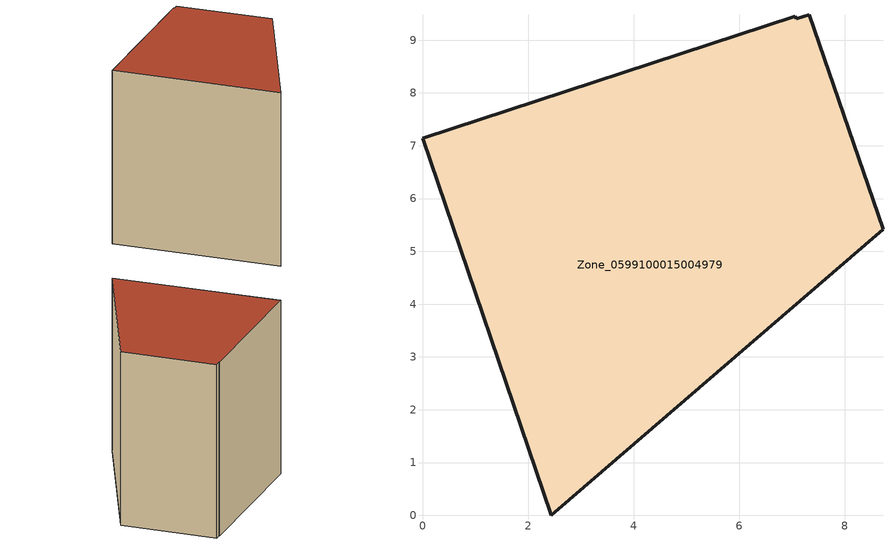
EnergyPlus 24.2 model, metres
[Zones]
Zone_0599100015004979
 floor ground (C_G): 7.06,9.45 7.08,9.4 7.33,9.48 8.72,5.42 2.44,0 0,7.14 z0.93
 wall outside (C_F): 0,7.14 2.44,0 8.72,5.42 7.33,9.48 7.08,9.4 7.06,9.45 0,7.14 z0.93:8.82
 roof outside (C_R): 7.08,9.4 7.06,9.45 0,7.14 2.44,0 8.72,5.42 7.33,9.48 z8.82
[BUILDING]
Pand.0599100015004979: North Axis=0; Terrain=City; Loads Convergence Tolerance Value=0.04; Temperature Convergence Tolerance Value=0.4; Solar Distribution=FullExterior; Maximum Number of Warmup Days=25; Minimum Number of Warmup Days=1
[Site:Location]
Rotterdam.The.Hague.AP_ZH_NLD Design_Conditions: Latitude=51.96; Longitude=4.45; Time Zone=1; Elevation=-4.5
[SITE:GROUNDTEMPERATURE:BUILDINGSURFACE]
18, 18, 18, 18, 18, 18, 18, 18, 18, 18, 18, 18
[MATERIAL] Thermal Absorptance=0.9; Solar Absorptance=0.7; Visible Absorptance=0.7
Name | Roughness | Thickness | Conductivity | Density | Specific Heat
G.TI.1975-1991 | MediumSmooth | 0.15 | 0.288461 | 540 | 1210
F.TI.1975-1991 | Rough | 0.3 | 0.230769 | 1920 | 840
R.TI.1975-1991 | MediumRough | 0.2 | 0.153846 | 1500 | 1000
[CONSTRUCTION]
C_G: G.TI.1975-1991
C_F: F.TI.1975-1991
C_R: R.TI.1975-1991
[ZONE]
Zone_0599100015004979: Type=1; Multiplier=1; Ceiling Height=Autocalculate; Volume=Autocalculate; Floor Area=autocalculate; Part of Total Floor Area=Yes
[ZONEINFILTRATION:DESIGNFLOWRATE]
Infil_Zone_0599100015004979: Zone or ZoneList or Space or SpaceList=Zone_0599100015004979; Schedule=AlwaysOn; Design Flow Rate Calculation Method=Flow/Area; Flow Rate per Floor Area=0.003; Constant Term Coefficient=1; Temperature Term Coefficient=0; Velocity Term Coefficient=0; Velocity Squared Term Coefficient=0
[HVACTEMPLATE:ZONE:IDEALLOADSAIRSYSTEM]
Zone_0599100015004979: Maximum Heating Supply Air Temperature=50; Minimum Cooling Supply Air Temperature=13; Maximum Heating Supply Air Humidity Ratio=0.0156; Minimum Cooling Supply Air Humidity Ratio=0.0077; Heating Limit=NoLimit; Cooling Limit=NoLimit; Dehumidification Control Type=ConstantSensibleHeatRatio; Cooling Sensible Heat Ratio=0.7; Dehumidification Setpoint=60; Humidification Control Type=None; Humidification Setpoint=30; Outdoor Air Method=None; Outdoor Air Flow Rate per Person=0.00944; Outdoor Air Flow Rate per Zone Floor Area=0; Outdoor Air Flow Rate per Zone=0; Demand Controlled Ventilation Type=None; Outdoor Air Economizer Type=NoEconomizer; Heat Recovery Type=None; Sensible Heat Recovery Effectiveness=0.7; Latent Heat Recovery Effectiveness=0.65
[ZONECONTROL:THERMOSTAT]
ThermostatControl_Zone_0599100015004979: Zone or ZoneList=Zone_0599100015004979; Control Type Schedule=DualSetpointControlType; Control 1=Thermostat_Zone_0599100015004979; Temperature Difference Between Cutout And Setpoint=0
[THERMOSTATSETPOINT:DUALSETPOINT]
Thermostat_Zone_0599100015004979: Heating Setpoint Temperature Schedule=HeatingSetpoint_Zone_0599100015004979; Cooling Setpoint Temperature Schedule=CoolingSetpoint_Zone_0599100015004979
[SCHEDULE:COMPACT]
HeatingSetpoint_Zone_0599100015004979: Through: 12/31, For: AllDays, Until: 24:00, 21
CoolingSetpoint_Zone_0599100015004979: Through: 12/31, For: AllDays, Until: 24:00, 24
DualSetpointControlType: Through: 12/31, For: AllDays, Until: 24:00, 4
AlwaysOn: Through: 12/31, For: AllDays, Until: 24:00, 1
